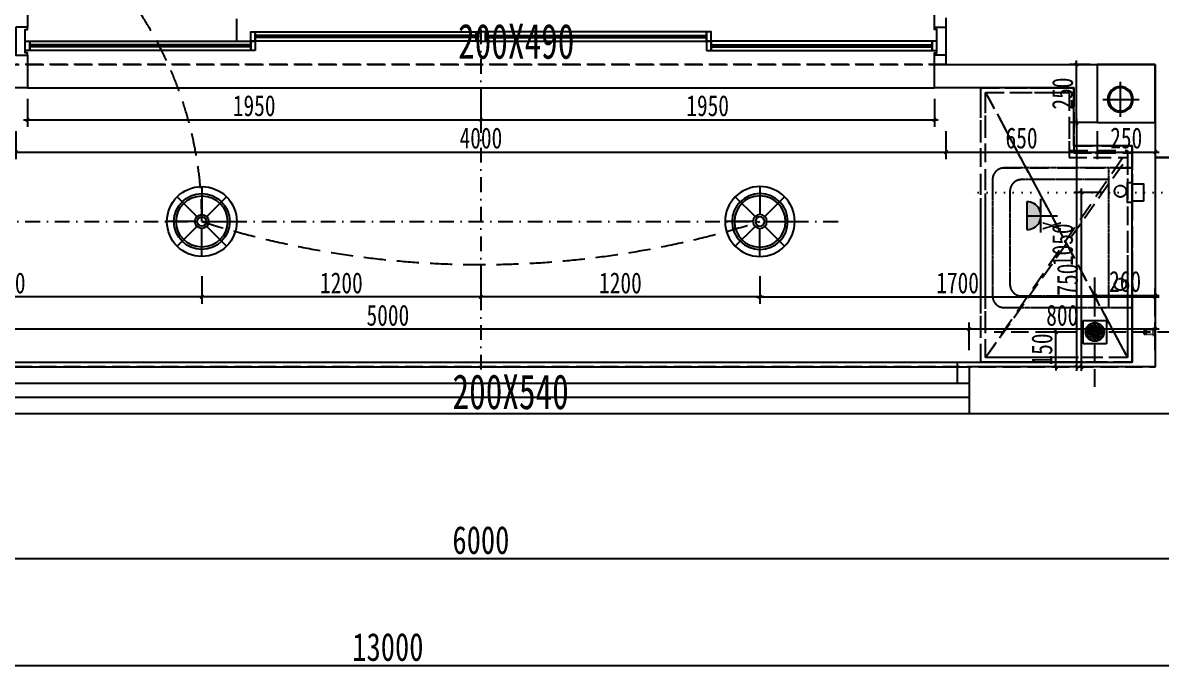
# Model space of a CAD drawing. Header units: millimetres. Extents: x -297 to 39764, y -29258 to 20315.
# Drawn here: x 11792 to 16687, y -29258 to -26463 of the extents above; entities that cross this region are included whole.
import ezdxf

# ---------------------------------------------------------------- set-up
doc = ezdxf.new("R2010")
doc.units = ezdxf.units.MM
for name, pattern in [('_DASH', [0.6, 0.4, -0.2]), ('DASH', [0.35, 0.25, -0.1]), ('DASHDOT2', [12.7, 6.35, -3.175, 0, -3.175]), ('DOT2', [0.125, 0, -0.125]), ('HIDDEN', [9.525, 6.35, -3.175])]:
    doc.linetypes.add(name, pattern=pattern)
doc.layers.get('Defpoints').update_dxf_attribs({"color": 250})
for name, color, linetype in [('.-P建筑梁位', 4, 'Continuous'), ('.J-给排水', 210, 'Continuous'), ('.L-给排水立管', 3, 'Continuous'), ('.P-中心线', 214, 'DASH'), ('.P-墙体尺寸标注', 252, 'Continuous'), ('.P-家具虚线层', 250, 'Continuous'), ('.p-灯具连线', 6, 'Continuous'), ('.P-装饰轮廓', 180, 'Continuous'), ('.P-门', 4, 'Continuous'), ('.P-门套', 141, 'Continuous'), ('.PC-天花灯具', 203, 'Continuous'), ('.PC-天花造型', 163, 'Continuous'), ('.PC-灯具尺寸标注', 252, 'Continuous'), ('.PC-综合天花虚线层', 14, 'DASHDOT2'), ('.PF-上下水尺寸标注', 252, 'Continuous'), ('.PF-地漏', 30, 'Continuous'), ('.PF-墙体及上下水图中虚线层', 14, 'DASH'), ('.PF-活动家具', 141, 'Continuous'), ('.ZD-开关', 43, 'Continuous'), ('.ZD-强电插座', 43, 'Continuous'), ('.ZD-插座虚线层', 214, 'DASH'), ('.ZD-点位引线', 1, 'Continuous'), ('.ZD-点位标注', 252, 'Continuous'), ('A-Wall', 2, 'Continuous'), ('P-轴号.索引', 53, 'Continuous'), ('WINDOW', 4, 'Continuous'), ('Y-移动家具', 141, 'Continuous')]:
    doc.layers.add(name, color=color, linetype=linetype)
doc.styles.add('宋体', font='', dxfattribs={"width": 0.7, "height": 5})
doc.styles.add('文字样式', font='', dxfattribs={"width": 0.75})
doc.styles.get('宋体').set_extended_font_data('SimSun')
doc.styles.get('文字样式').set_extended_font_data('SimSun')
doc.dimstyles.new('沈阳府1-40(轴距)', dxfattribs={"dimscale": 40, "dimtxt": 3, "dimasz": 1, "dimexe": 0.8, "dimexo": 1, "dimgap": 0.5, "dimtad": 1, "dimdec": 0, "dimrnd": 5, "dimtxsty": '文字样式', "dimblk": 'ARCHTICK', "dimcen": 1, "dimdle": 0.55, "dimclrd": 252, "dimclre": 252, "dimclrt": 53, "dimadec": 0, "dimazin": 0, "dimtfac": 1, "dimtdec": 0, "dimtix": 1, "dimtmove": 2, "dimatfit": 3, "dimfxl": 3, "dimfxlon": 1, "dimarcsym": 0})
doc.dimstyles.new('西安1-40（内部尺寸）', dxfattribs={"dimscale": 30, "dimtxt": 3, "dimasz": 0.5, "dimexe": 1, "dimexo": 1, "dimgap": 0.5, "dimtad": 1, "dimdec": 0, "dimrnd": 5, "dimtxsty": '文字样式', "dimblk": 'ARCHTICK', "dimcen": 1, "dimdle": 0.55, "dimclrd": 252, "dimclre": 252, "dimclrt": 30, "dimadec": 0, "dimazin": 0, "dimtfac": 1, "dimtdec": 0, "dimtix": 1, "dimtmove": 2, "dimatfit": 3, "dimfxl": 5, "dimfxlon": 1, "dimarcsym": 0})

# ---------------------------------------------------------------- blocks, each defined once
blk = doc.blocks.new('_ArchTick')
at = {"color": 0, "linetype": 'ByBlock', "const_width": 0.4}
blk.add_lwpolyline([(-0.5, -0.5), (0.5, 0.5)], dxfattribs=at)
blk = doc.blocks.new('*D147')
at = {"layer": 'Defpoints', "color": 0, "transparency": 16777216}
for p in [(10761.9, -27966.8), (16761.9, -27966.8), (10761.9, -28766.8)]:
    blk.add_point(p, dxfattribs=at)
at = {"layer": 'P-轴号.索引', "color": 252, "lineweight": -2}
for p, q in [((10761.9, -28646.8), (10761.9, -28798.8)), ((16761.9, -28646.8), (16761.9, -28798.8)), ((16783.9, -28766.8), (10739.9, -28766.8))]:
    blk.add_line(p, q, dxfattribs=at)
at = {"layer": 'P-轴号.索引', "color": 252, "lineweight": -2, "xscale": 40, "yscale": 40, "zscale": 40, "rotation": 180}
blk.add_blockref('_ArchTick', (10761.9, -28766.8), dxfattribs=at)
at = {"layer": 'P-轴号.索引', "color": 252, "lineweight": -2, "xscale": 40, "yscale": 40, "zscale": 40}
blk.add_blockref('_ArchTick', (16761.9, -28766.8), dxfattribs=at)
at = {"layer": 'P-轴号.索引', "color": 53, "insert": (13761.9, -28686.8), "char_height": 120, "attachment_point": 5, "style": '文字样式'}
blk.add_mtext('6000', dxfattribs=at)
blk = doc.blocks.new('*D150')
at = {"layer": 'Defpoints', "color": 0, "transparency": 16777216}
for p in [(6861.9, -28766.8), (19861.9, -28766.8), (6861.9, -29226.4)]:
    blk.add_point(p, dxfattribs=at)
at = {"layer": 'P-轴号.索引', "color": 252, "lineweight": -2}
for p, q in [((6861.9, -29106.4), (6861.9, -29258.4)), ((19861.9, -29106.4), (19861.9, -29258.4)), ((19883.9, -29226.4), (6839.9, -29226.4))]:
    blk.add_line(p, q, dxfattribs=at)
at = {"layer": 'P-轴号.索引', "color": 252, "lineweight": -2, "xscale": 40, "yscale": 40, "zscale": 40, "rotation": 180}
blk.add_blockref('_ArchTick', (6861.9, -29226.4), dxfattribs=at)
at = {"layer": 'P-轴号.索引', "color": 252, "lineweight": -2, "xscale": 40, "yscale": 40, "zscale": 40}
blk.add_blockref('_ArchTick', (19861.9, -29226.4), dxfattribs=at)
at = {"layer": 'P-轴号.索引', "color": 53, "insert": (13361.9, -29146.4), "char_height": 120, "attachment_point": 5, "style": '文字样式'}
blk.add_mtext('13000', dxfattribs=at)
blk = doc.blocks.new('*U38')
for p, q in [((45886.9, 54355.1), (46836.9, 54355.1)), ((45886.9, 54347.1), (46836.9, 54347.1))]:
    blk.add_line(p, q)
for points in [[(45866.9, 54331.1), (45886.9, 54331.1), (45886.9, 54371.1), (45866.9, 54371.1)], [(46836.9, 54331.1), (46856.9, 54331.1), (46856.9, 54371.1), (46836.9, 54371.1)]]:
    blk.add_lwpolyline(points, close=True)
at = {"color": 250}
blk.add_lwpolyline([(45886.9, 54331.1), (46836.9, 54331.1), (46836.9, 54371.1), (45886.9, 54371.1)], close=True, dxfattribs=at)
blk = doc.blocks.new('*U65')
at = {"layer": 'Y-移动家具', "linetype": 'DASH', "ltscale": 0.5}
for p, q in [((165023.6, 116608.8), (164423.6, 116608.8)), ((164423.6, 116608.8), (164423.6, 116058.8)), ((165023.6, 116058.8), (165023.6, 116608.8)), ((165023.6, 116508.8), (164423.6, 116508.8)), ((164473.6, 116008.8), (164973.6, 116008.8))]:
    blk.add_line(p, q, dxfattribs=at)
at = {"layer": 'Y-移动家具', "color": 250, "linetype": 'DASH', "ltscale": 0.5}
for p, q in [((164473.6, 116508.8), (164473.6, 116133.8)), ((164973.6, 116133.8), (164973.6, 116508.8)), ((164523.6, 116083.8), (164923.6, 116083.8))]:
    blk.add_line(p, q, dxfattribs=at)
for centre in [(164523.6, 116558.8), (164923.6, 116558.8)]:
    blk.add_circle(centre, 25, dxfattribs=at)
for centre, start, end in [((164523.6, 116133.8), 180, 270), ((164923.6, 116133.8), 270, 0)]:
    blk.add_arc(centre, 50, start, end, dxfattribs=at)
at = {"layer": 'Y-移动家具', "linetype": 'DASH', "ltscale": 0.5}
for centre, start, end in [((164473.6, 116058.8), 180, 270), ((164973.6, 116058.8), 270, 0)]:
    blk.add_arc(centre, 50, start, end, dxfattribs=at)
blk = doc.blocks.new('地漏')
at = {"layer": '.PF-地漏'}
for p, q in [((-50, -50), (-50, 50)), ((-50, 50), (50, 50)), ((-50, -50), (-50, 50)), ((-50, 50), (50, 50)), ((50, 50), (50, -50)), ((50, 50), (50, -50)), ((50, -50), (-50, -50)), ((50, -50), (-50, -50))]:
    blk.add_line(p, q, dxfattribs=at)
at = {"layer": '.PF-地漏', "color": 251}
for p, q in [((-11.7, 1.3), (-28.5, 5)), ((-11.7, 1.3), (-28.5, 5)), ((-10.7, 4.7), (-27.2, 9.9)), ((-10.7, 4.7), (-27.2, 9.9)), ((-9.4, 6.9), (-22.2, 18.6)), ((-9.4, 6.9), (-22.2, 18.6)), ((-6.9, 9.4), (-18.6, 22.2)), ((-6.9, 9.4), (-18.6, 22.2)), ((-4.7, 10.7), (-9.9, 27.2)), ((-4.7, 10.7), (-9.9, 27.2)), ((-1.3, 11.7), (-5, 28.5)), ((-1.3, 11.7), (-5, 28.5)), ((1.3, 11.7), (5, 28.5)), ((1.3, 11.7), (5, 28.5)), ((4.7, 10.7), (9.9, 27.2)), ((4.7, 10.7), (9.9, 27.2)), ((6.9, 9.4), (18.6, 22.2)), ((6.9, 9.4), (18.6, 22.2)), ((9.4, 6.9), (22.2, 18.6)), ((9.4, 6.9), (22.2, 18.6)), ((10.7, 4.7), (27.2, 9.9)), ((10.7, 4.7), (27.2, 9.9)), ((11.7, 1.3), (28.5, 5)), ((11.7, 1.3), (28.5, 5)), ((-11.7, -1.3), (-28.5, -5)), ((-11.7, -1.3), (-28.5, -5)), ((-10.7, -4.7), (-27.2, -9.9)), ((-10.7, -4.7), (-27.2, -9.9)), ((-9.4, -6.9), (-22.2, -18.6)), ((-9.4, -6.9), (-22.2, -18.6)), ((-6.9, -9.4), (-18.6, -22.2)), ((-6.9, -9.4), (-18.6, -22.2)), ((-4.7, -10.7), (-9.9, -27.2)), ((-4.7, -10.7), (-9.9, -27.2)), ((-1.3, -11.7), (-5, -28.5)), ((-1.3, -11.7), (-5, -28.5)), ((1.3, -11.7), (5, -28.5)), ((1.3, -11.7), (5, -28.5)), ((4.7, -10.7), (9.9, -27.2)), ((4.7, -10.7), (9.9, -27.2)), ((6.9, -9.4), (18.6, -22.2)), ((6.9, -9.4), (18.6, -22.2)), ((9.4, -6.9), (22.2, -18.6)), ((9.4, -6.9), (22.2, -18.6)), ((10.7, -4.7), (27.2, -9.9)), ((10.7, -4.7), (27.2, -9.9)), ((11.7, -1.3), (28.5, -5)), ((11.7, -1.3), (28.5, -5))]:
    blk.add_line(p, q, dxfattribs=at)
blk.add_circle((0, 0), 40, dxfattribs=at)
blk.add_circle((0, 0), 40, dxfattribs=at)
for centre, radius, start, end in [((-29.8, 0), 5.18, 74.9995, 285), ((-29.8, 0), 5.18, 74.9995, 285), ((-25.8, 14.9), 5.18, 44.9995, 255), ((-25.8, 14.9), 5.18, 44.9995, 255), ((-14.9, 25.8), 5.18, 14.9995, 225), ((-14.9, 25.8), 5.18, 14.9995, 225), ((-12, 0), 1.34, 285, 75.0009), ((-12, 0), 1.34, 285, 75.0009), ((-10.4, 6), 1.34, 255, 45.0009), ((-10.4, 6), 1.34, 255, 45.0009), ((-6, 10.4), 1.34, 225, 15.0009), ((-6, 10.4), 1.34, 225, 15.0009), ((0, 29.8), 5.18, 344.9995, 195), ((0, 29.8), 5.18, 344.9995, 195), ((0, 12), 1.34, 195, 345.0009), ((0, 12), 1.34, 195, 345.0009), ((6, 10.4), 1.34, 165, 315.0009), ((6, 10.4), 1.34, 165, 315.0009), ((10.4, 6), 1.34, 135, 285.0009), ((10.4, 6), 1.34, 135, 285.0009), ((14.9, 25.8), 5.18, 314.9995, 165), ((14.9, 25.8), 5.18, 314.9995, 165), ((12, 0), 1.34, 105, 255.0009), ((12, 0), 1.34, 105, 255.0009), ((25.8, 14.9), 5.18, 284.9995, 135), ((25.8, 14.9), 5.18, 284.9995, 135), ((29.8, 0), 5.18, 254.9995, 105), ((29.8, 0), 5.18, 254.9995, 105), ((-25.8, -14.9), 5.18, 104.9995, 315), ((-25.8, -14.9), 5.18, 104.9995, 315), ((-14.9, -25.8), 5.18, 134.9995, 345), ((-14.9, -25.8), 5.18, 134.9995, 345), ((-10.4, -6), 1.34, 315, 105.0009), ((-10.4, -6), 1.34, 315, 105.0009), ((-6, -10.4), 1.34, 345, 135.0009), ((-6, -10.4), 1.34, 345, 135.0009), ((0, -29.8), 5.18, 164.9995, 15), ((0, -29.8), 5.18, 164.9995, 15), ((0, -12), 1.34, 15, 165.0009), ((0, -12), 1.34, 15, 165.0009), ((6, -10.4), 1.34, 45, 195.0009), ((6, -10.4), 1.34, 45, 195.0009), ((10.4, -6), 1.34, 75, 225.0009), ((10.4, -6), 1.34, 75, 225.0009), ((14.9, -25.8), 5.18, 194.9995, 45), ((14.9, -25.8), 5.18, 194.9995, 45), ((25.8, -14.9), 5.18, 224.9995, 75), ((25.8, -14.9), 5.18, 224.9995, 75)]:
    blk.add_arc(centre, radius, start, end, dxfattribs=at)
blk = doc.blocks.new('ttrutuuyyy')
at = {"layer": '.P-家具虚线层', "color": 250, "linetype": '_DASH', "ltscale": 200}
for p, q in [((35931.9, -26762.1), (36541.9, -27902.1)), ((35931.9, -27902.1), (36541.9, -27012.1)), ((36561.9, -27087.1), (36011.9, -27087.1)), ((36461.9, -27687.1), (36461.9, -27087.1)), ((36561.9, -27687.1), (36561.9, -27087.1)), ((35961.9, -27137.1), (35961.9, -27637.1)), ((36461.9, -27137.1), (36086.9, -27137.1)), ((36036.9, -27187.1), (36036.9, -27587.1)), ((36086.9, -27637.1), (36461.9, -27637.1)), ((36011.9, -27687.1), (36561.9, -27687.1))]:
    blk.add_line(p, q, dxfattribs=at)
blk.add_lwpolyline([(35911.9, -26742.1), (36311.9, -26742.1), (36311.9, -26992.1), (36561.9, -26992.1), (36561.9, -27922.1), (35911.9, -27922.1), (35911.9, -26742.1)], dxfattribs=at)
blk.add_lwpolyline([(36541.9, -27012.1), (36541.9, -27902.1), (35931.9, -27902.1), (35931.9, -26762.1), (36291.9, -26762.1), (36291.9, -27012.1)], close=True, dxfattribs=at)
for centre in [(36511.9, -27187.1), (36511.9, -27587.1)]:
    blk.add_circle(centre, 25, dxfattribs=at)
for centre, start, end in [((36011.9, -27137.1), 90, 180), ((36086.9, -27187.1), 90, 180), ((36086.9, -27587.1), 180, 270), ((36011.9, -27637.1), 180, 270)]:
    blk.add_arc(centre, 50, start, end, dxfattribs=at)
blk = doc.blocks.new('A$Cd2e37dc6')
at = {"layer": '.-P建筑梁位', "color": 4, "linetype": 'DASH', "ltscale": 300}
for p, q in [((8800, 2878.4), (4800, 2878.4)), ((9700, 2878.4), (9700, 1578.4)), ((3900, 1578.4), (9700, 1578.4))]:
    blk.add_line(p, q, dxfattribs=at)
blk.add_lwpolyline([(3900, 2878.4), (9700, 2878.4), (9700, 1578.4), (3900, 1578.4)], close=True, dxfattribs=at)
at = {"layer": '.-P建筑梁位', "color": 250, "linetype": 'DASH', "ltscale": 300, "style": '宋体', "width": 0.7}
for s, p in [('200X490', (6701.9, 2903.1)), ('200X540', (6677.9, 1397))]:
    blk.add_text(s, height=150, dxfattribs=at).set_placement(p)
blk = doc.blocks.new('小吊灯')
at = {"layer": '.PC-天花灯具', "color": 250, "ltscale": 100}
for p, q in [((0, 200), (0, 40)), ((-141.4, 141.4), (-28.3, 28.3)), ((141.4, 141.4), (28.3, 28.3)), ((-40, 0), (-200, 0)), ((40, 0), (200, 0)), ((-141.4, -141.4), (-28.3, -28.3)), ((0, -200), (0, -40)), ((141.4, -141.4), (28.3, -28.3))]:
    blk.add_line(p, q, dxfattribs=at)
at = {"layer": '.PC-天花灯具', "ltscale": 100}
for radius in [200, 146.7]:
    blk.add_circle((0, 0), radius, dxfattribs=at)
at = {"layer": '.PC-天花灯具', "color": 250, "ltscale": 100}
for radius in [160, 40]:
    blk.add_circle((0, 0), radius, dxfattribs=at)
at = {"layer": '.PC-天花灯具'}
blk.add_circle((0, 0), 26.7, dxfattribs=at)
blk = doc.blocks.new('*D718')
at = {"layer": '.P-墙体尺寸标注', "color": 252, "linetype": 'ByBlock', "lineweight": -2, "transparency": 16777216}
for p, q in [((11761.9, -26928.7), (11761.9, -27048.7)), ((15761.9, -26928.7), (15761.9, -27048.7)), ((11745.4, -27018.7), (15778.4, -27018.7))]:
    blk.add_line(p, q, dxfattribs=at)
at = {"layer": 'Defpoints', "color": 0, "linetype": 'ByBlock', "transparency": 16777216}
for p in [(11761.9, -26816.5), (15761.9, -26816.5), (15761.9, -27018.7)]:
    blk.add_point(p, dxfattribs=at)
at = {"layer": '.P-墙体尺寸标注', "color": 252, "linetype": 'ByBlock', "lineweight": -2, "transparency": 16777216, "xscale": 15, "yscale": 15, "zscale": 15, "rotation": 180}
blk.add_blockref('_ArchTick', (11761.9, -27018.7), dxfattribs=at)
at = {"layer": '.P-墙体尺寸标注', "color": 252, "linetype": 'ByBlock', "lineweight": -2, "transparency": 16777216, "xscale": 15, "yscale": 15, "zscale": 15}
blk.add_blockref('_ArchTick', (15761.9, -27018.7), dxfattribs=at)
at = {"layer": '.P-墙体尺寸标注', "color": 30, "linetype": 'ByBlock', "transparency": 16777216, "insert": (13761.9, -26958.7), "char_height": 90, "attachment_point": 5, "style": '文字样式'}
blk.add_mtext('4000', dxfattribs=at)
blk = doc.blocks.new('*D719')
at = {"layer": '.P-墙体尺寸标注', "color": 252, "linetype": 'ByBlock', "lineweight": -2, "transparency": 16777216}
for p, q in [((15761.9, -26928.7), (15761.9, -27048.7)), ((16411.9, -26928.7), (16411.9, -27048.7)), ((15745.4, -27018.7), (16428.4, -27018.7))]:
    blk.add_line(p, q, dxfattribs=at)
at = {"layer": 'Defpoints', "color": 0, "linetype": 'ByBlock', "transparency": 16777216}
for p in [(15761.9, -26816.5), (16411.9, -26816.5, 0), (16411.9, -27018.7)]:
    blk.add_point(p, dxfattribs=at)
at = {"layer": '.P-墙体尺寸标注', "color": 252, "linetype": 'ByBlock', "lineweight": -2, "transparency": 16777216, "xscale": 15, "yscale": 15, "zscale": 15, "rotation": 180}
blk.add_blockref('_ArchTick', (15761.9, -27018.7), dxfattribs=at)
at = {"layer": '.P-墙体尺寸标注', "color": 252, "linetype": 'ByBlock', "lineweight": -2, "transparency": 16777216, "xscale": 15, "yscale": 15, "zscale": 15}
blk.add_blockref('_ArchTick', (16411.9, -27018.7), dxfattribs=at)
at = {"layer": '.P-墙体尺寸标注', "color": 30, "linetype": 'ByBlock', "transparency": 16777216, "insert": (16086.9, -26958.7), "char_height": 90, "attachment_point": 5, "style": '文字样式'}
blk.add_mtext('650', dxfattribs=at)
blk = doc.blocks.new('*D720')
at = {"layer": '.P-墙体尺寸标注', "color": 252, "linetype": 'ByBlock', "lineweight": -2, "transparency": 16777216}
for p, q in [((16323.4, -26875.6), (16323.4, -27958.6)), ((16413.4, -26892.1), (16293.4, -26892.1)), ((16413.4, -27942.1), (16293.4, -27942.1))]:
    blk.add_line(p, q, dxfattribs=at)
at = {"layer": 'Defpoints', "color": 0, "linetype": 'ByBlock', "transparency": 16777216}
for p in [(16469.1, -26892.1, 0), (16323.4, -27942.1), (16469.1, -27942.1)]:
    blk.add_point(p, dxfattribs=at)
at = {"layer": '.P-墙体尺寸标注', "color": 252, "linetype": 'ByBlock', "lineweight": -2, "transparency": 16777216, "xscale": 15, "yscale": 15, "zscale": 15}
for p, rotation in [((16323.4, -26892.1), 90), ((16323.4, -27942.1), 270)]:
    blk.add_blockref('_ArchTick', p, dxfattribs=dict(at, rotation=rotation))
at = {"layer": '.P-墙体尺寸标注', "color": 30, "linetype": 'ByBlock', "transparency": 16777216, "insert": (16263.4, -27417.1), "char_height": 90, "attachment_point": 5, "rotation": 90, "style": '文字样式'}
blk.add_mtext('1050', dxfattribs=at)
blk = doc.blocks.new('*D721')
at = {"layer": '.P-墙体尺寸标注', "color": 252, "linetype": 'ByBlock', "lineweight": -2, "transparency": 16777216}
for p, q in [((15861.9, -27870.4), (15861.9, -27750.4)), ((16661.9, -27870.4), (16661.9, -27750.4)), ((16678.4, -27780.4), (15845.4, -27780.4))]:
    blk.add_line(p, q, dxfattribs=at)
at = {"layer": 'Defpoints', "color": 0, "linetype": 'ByBlock', "transparency": 16777216}
for p in [(15861.9, -27780.4), (15861.9, -27942.1), (16661.9, -27942.1)]:
    blk.add_point(p, dxfattribs=at)
at = {"layer": '.P-墙体尺寸标注', "color": 252, "linetype": 'ByBlock', "lineweight": -2, "transparency": 16777216, "xscale": 15, "yscale": 15, "zscale": 15, "rotation": 180}
blk.add_blockref('_ArchTick', (15861.9, -27780.4), dxfattribs=at)
at = {"layer": '.P-墙体尺寸标注', "color": 252, "linetype": 'ByBlock', "lineweight": -2, "transparency": 16777216, "xscale": 15, "yscale": 15, "zscale": 15}
blk.add_blockref('_ArchTick', (16661.9, -27780.4), dxfattribs=at)
at = {"layer": '.P-墙体尺寸标注', "color": 30, "linetype": 'ByBlock', "transparency": 16777216, "insert": (16261.9, -27720.4), "char_height": 90, "attachment_point": 5, "style": '文字样式'}
blk.add_mtext('800', dxfattribs=at)
blk = doc.blocks.new('*D722')
at = {"layer": '.P-墙体尺寸标注', "color": 252, "linetype": 'ByBlock', "lineweight": -2, "transparency": 16777216}
for p, q in [((10861.9, -27870.4), (10861.9, -27750.4)), ((15861.9, -27870.4), (15861.9, -27750.4)), ((15878.4, -27780.4), (10845.4, -27780.4))]:
    blk.add_line(p, q, dxfattribs=at)
at = {"layer": 'Defpoints', "color": 0, "linetype": 'ByBlock', "transparency": 16777216}
for p in [(10861.9, -27780.4), (10861.9, -27942.1), (15861.9, -27942.1)]:
    blk.add_point(p, dxfattribs=at)
at = {"layer": '.P-墙体尺寸标注', "color": 252, "linetype": 'ByBlock', "lineweight": -2, "transparency": 16777216, "xscale": 15, "yscale": 15, "zscale": 15, "rotation": 180}
blk.add_blockref('_ArchTick', (10861.9, -27780.4), dxfattribs=at)
at = {"layer": '.P-墙体尺寸标注', "color": 252, "linetype": 'ByBlock', "lineweight": -2, "transparency": 16777216, "xscale": 15, "yscale": 15, "zscale": 15}
blk.add_blockref('_ArchTick', (15861.9, -27780.4), dxfattribs=at)
at = {"layer": '.P-墙体尺寸标注', "color": 30, "linetype": 'ByBlock', "transparency": 16777216, "insert": (13361.9, -27720.4), "char_height": 90, "attachment_point": 5, "style": '文字样式'}
blk.add_mtext('5000', dxfattribs=at)
blk = doc.blocks.new('*D862')
at = {"layer": '.PC-灯具尺寸标注', "color": 252, "linetype": 'ByBlock', "lineweight": -2, "transparency": 16777216}
for p, q in [((11811.9, -26789.7), (11811.9, -26909.7)), ((13761.9, -26789.7), (13761.9, -26909.7)), ((11795.4, -26879.7), (13778.4, -26879.7))]:
    blk.add_line(p, q, dxfattribs=at)
at = {"layer": 'Defpoints', "color": 0, "linetype": 'ByBlock', "transparency": 16777216}
for p in [(11811.9, -26742.1), (13761.9, -26742.1), (13761.9, -26879.7)]:
    blk.add_point(p, dxfattribs=at)
at = {"layer": '.PC-灯具尺寸标注', "color": 252, "linetype": 'ByBlock', "lineweight": -2, "transparency": 16777216, "xscale": 15, "yscale": 15, "zscale": 15, "rotation": 180}
blk.add_blockref('_ArchTick', (11811.9, -26879.7), dxfattribs=at)
at = {"layer": '.PC-灯具尺寸标注', "color": 252, "linetype": 'ByBlock', "lineweight": -2, "transparency": 16777216, "xscale": 15, "yscale": 15, "zscale": 15}
blk.add_blockref('_ArchTick', (13761.9, -26879.7), dxfattribs=at)
at = {"layer": '.PC-灯具尺寸标注', "color": 30, "linetype": 'ByBlock', "transparency": 16777216, "insert": (12786.9, -26819.7), "char_height": 90, "attachment_point": 5, "style": '文字样式'}
blk.add_mtext('1950', dxfattribs=at)
blk = doc.blocks.new('*D863')
at = {"layer": '.PC-灯具尺寸标注', "color": 252, "linetype": 'ByBlock', "lineweight": -2, "transparency": 16777216}
for p, q in [((13761.9, -26789.7), (13761.9, -26909.7)), ((15711.9, -26789.7), (15711.9, -26909.7)), ((13745.4, -26879.7), (15728.4, -26879.7))]:
    blk.add_line(p, q, dxfattribs=at)
at = {"layer": 'Defpoints', "color": 0, "linetype": 'ByBlock', "transparency": 16777216}
for p in [(13761.9, -26742.1), (15711.9, -26742.1), (15711.9, -26879.7)]:
    blk.add_point(p, dxfattribs=at)
at = {"layer": '.PC-灯具尺寸标注', "color": 252, "linetype": 'ByBlock', "lineweight": -2, "transparency": 16777216, "xscale": 15, "yscale": 15, "zscale": 15, "rotation": 180}
blk.add_blockref('_ArchTick', (13761.9, -26879.7), dxfattribs=at)
at = {"layer": '.PC-灯具尺寸标注', "color": 252, "linetype": 'ByBlock', "lineweight": -2, "transparency": 16777216, "xscale": 15, "yscale": 15, "zscale": 15}
blk.add_blockref('_ArchTick', (15711.9, -26879.7), dxfattribs=at)
at = {"layer": '.PC-灯具尺寸标注', "color": 30, "linetype": 'ByBlock', "transparency": 16777216, "insert": (14736.9, -26819.7), "char_height": 90, "attachment_point": 5, "style": '文字样式'}
blk.add_mtext('1950', dxfattribs=at)
blk = doc.blocks.new('*D864')
at = {"layer": '.PC-灯具尺寸标注', "color": 252, "linetype": 'ByBlock', "lineweight": -2, "transparency": 16777216}
for p, q in [((13761.9, -27551.4), (13761.9, -27671.4)), ((14961.9, -27551.4), (14961.9, -27671.4)), ((14978.4, -27641.4), (13745.4, -27641.4))]:
    blk.add_line(p, q, dxfattribs=at)
at = {"layer": 'Defpoints', "color": 0, "linetype": 'ByBlock', "transparency": 16777216}
for p in [(13761.9, -27317.1), (14961.9, -27317.1), (13761.9, -27641.4)]:
    blk.add_point(p, dxfattribs=at)
at = {"layer": '.PC-灯具尺寸标注', "color": 252, "linetype": 'ByBlock', "lineweight": -2, "transparency": 16777216, "xscale": 15, "yscale": 15, "zscale": 15, "rotation": 180}
blk.add_blockref('_ArchTick', (13761.9, -27641.4), dxfattribs=at)
at = {"layer": '.PC-灯具尺寸标注', "color": 252, "linetype": 'ByBlock', "lineweight": -2, "transparency": 16777216, "xscale": 15, "yscale": 15, "zscale": 15}
blk.add_blockref('_ArchTick', (14961.9, -27641.4), dxfattribs=at)
at = {"layer": '.PC-灯具尺寸标注', "color": 30, "linetype": 'ByBlock', "transparency": 16777216, "insert": (14361.9, -27581.4), "char_height": 90, "attachment_point": 5, "style": '文字样式'}
blk.add_mtext('1200', dxfattribs=at)
blk = doc.blocks.new('*D865')
at = {"layer": '.PC-灯具尺寸标注', "color": 252, "linetype": 'ByBlock', "lineweight": -2, "transparency": 16777216}
for p, q in [((12561.9, -27551.4), (12561.9, -27671.4)), ((13761.9, -27551.4), (13761.9, -27671.4)), ((13778.4, -27641.4), (12545.4, -27641.4))]:
    blk.add_line(p, q, dxfattribs=at)
at = {"layer": 'Defpoints', "color": 0, "linetype": 'ByBlock', "transparency": 16777216}
for p in [(12561.9, -27317.1), (13761.9, -27317.1), (12561.9, -27641.4)]:
    blk.add_point(p, dxfattribs=at)
at = {"layer": '.PC-灯具尺寸标注', "color": 252, "linetype": 'ByBlock', "lineweight": -2, "transparency": 16777216, "xscale": 15, "yscale": 15, "zscale": 15, "rotation": 180}
blk.add_blockref('_ArchTick', (12561.9, -27641.4), dxfattribs=at)
at = {"layer": '.PC-灯具尺寸标注', "color": 252, "linetype": 'ByBlock', "lineweight": -2, "transparency": 16777216, "xscale": 15, "yscale": 15, "zscale": 15}
blk.add_blockref('_ArchTick', (13761.9, -27641.4), dxfattribs=at)
at = {"layer": '.PC-灯具尺寸标注', "color": 30, "linetype": 'ByBlock', "transparency": 16777216, "insert": (13161.9, -27581.4), "char_height": 90, "attachment_point": 5, "style": '文字样式'}
blk.add_mtext('1200', dxfattribs=at)
blk = doc.blocks.new('*D866')
at = {"layer": '.PC-灯具尺寸标注', "color": 252, "linetype": 'ByBlock', "lineweight": -2, "transparency": 16777216}
for p, q in [((10861.9, -27551.4), (10861.9, -27671.4)), ((12561.9, -27551.4), (12561.9, -27671.4)), ((12578.4, -27641.4), (10845.4, -27641.4))]:
    blk.add_line(p, q, dxfattribs=at)
at = {"layer": 'Defpoints', "color": 0, "linetype": 'ByBlock', "transparency": 16777216}
for p in [(10861.9, -27042.1), (12561.9, -27317.1), (10861.9, -27641.4)]:
    blk.add_point(p, dxfattribs=at)
at = {"layer": '.PC-灯具尺寸标注', "color": 252, "linetype": 'ByBlock', "lineweight": -2, "transparency": 16777216, "xscale": 15, "yscale": 15, "zscale": 15, "rotation": 180}
blk.add_blockref('_ArchTick', (10861.9, -27641.4), dxfattribs=at)
at = {"layer": '.PC-灯具尺寸标注', "color": 252, "linetype": 'ByBlock', "lineweight": -2, "transparency": 16777216, "xscale": 15, "yscale": 15, "zscale": 15}
blk.add_blockref('_ArchTick', (12561.9, -27641.4), dxfattribs=at)
at = {"layer": '.PC-灯具尺寸标注', "color": 30, "linetype": 'ByBlock', "transparency": 16777216, "insert": (11711.9, -27581.4), "char_height": 90, "attachment_point": 5, "style": '文字样式'}
blk.add_mtext('1700', dxfattribs=at)
blk = doc.blocks.new('*D867')
at = {"layer": '.PC-灯具尺寸标注', "color": 252, "linetype": 'ByBlock', "lineweight": -2, "transparency": 16777216}
for p, q in [((14961.9, -27551.4), (14961.9, -27671.4)), ((16661.9, -27551.4), (16661.9, -27671.4)), ((14945.4, -27641.4), (16678.4, -27641.4))]:
    blk.add_line(p, q, dxfattribs=at)
at = {"layer": 'Defpoints', "color": 0, "linetype": 'ByBlock', "transparency": 16777216}
for p in [(14961.9, -27317.1), (16661.9, -27317.1), (16661.9, -27641.4)]:
    blk.add_point(p, dxfattribs=at)
at = {"layer": '.PC-灯具尺寸标注', "color": 252, "linetype": 'ByBlock', "lineweight": -2, "transparency": 16777216, "xscale": 15, "yscale": 15, "zscale": 15, "rotation": 180}
blk.add_blockref('_ArchTick', (14961.9, -27641.4), dxfattribs=at)
at = {"layer": '.PC-灯具尺寸标注', "color": 252, "linetype": 'ByBlock', "lineweight": -2, "transparency": 16777216, "xscale": 15, "yscale": 15, "zscale": 15}
blk.add_blockref('_ArchTick', (16661.9, -27641.4), dxfattribs=at)
at = {"layer": '.PC-灯具尺寸标注', "color": 30, "linetype": 'ByBlock', "transparency": 16777216, "insert": (15811.9, -27581.4), "char_height": 90, "attachment_point": 5, "style": '文字样式'}
blk.add_mtext('1700', dxfattribs=at)
blk = doc.blocks.new('接线盒01')
at = {"layer": '.ZD-开关', "color": 6, "linetype": 'ByBlock', "ltscale": 0.1}
for points in [[(0, -37.5), (50, -37.5), (50, 37.5), (0, 37.5)], [(50, 43), (50, -43), (70, -43), (70, 43)]]:
    blk.add_lwpolyline(points, close=True, dxfattribs=at)
blk = doc.blocks.new('墙面强电插座')
at = {"linetype": 'ByBlock'}
h = blk.add_hatch(color=256, dxfattribs=at)
h.dxf.hatch_style = 1
h.paths.add_polyline_path([(0, 120, 0.414214), (100, 220), (0, 220)])
h.paths.add_polyline_path([(0, 220), (-100, 220, 0.414214), (0, 120)])
blk.add_line((100, 220), (-100, 220), dxfattribs=at)
for p, q in [((0, 220), (0, 0)), ((-120, 120), (120, 120))]:
    blk.add_line(p, q)
at = {"const_width": 2}
for points in [[(0, 0), (0, 220)], [(-120, 120), (120, 120)]]:
    blk.add_lwpolyline(points, dxfattribs=at)
at = {"linetype": 'ByBlock'}
blk.add_arc((0, 220), 100, 180, 0, dxfattribs=at)
blk = doc.blocks.new('剃须插座')
at = {"linetype": 'ByBlock', "xscale": -0.015, "yscale": 0.015, "zscale": 0.015}
blk.add_blockref('墙面强电插座', (245180.43, 64464.89), dxfattribs=at)
at = {"linetype": 'ByBlock', "style": '文字样式', "width": 0.75}
blk.add_attdef('T', (245180.93, 64464.71), '', height=2, dxfattribs=at)
blk = doc.blocks.new('*D976')
at = {"layer": '.PF-上下水尺寸标注', "color": 252, "linetype": 'ByBlock', "lineweight": -2, "transparency": 16777216}
for p, q in [((16324.7, -27792.1), (16204.7, -27792.1)), ((16234.7, -27792.1), (16234.7, -27777.1)), ((16234.7, -27942.1), (16234.7, -27792.1)), ((16324.7, -27942.1), (16204.7, -27942.1)), ((16234.7, -27942.1), (16234.7, -27957.1))]:
    blk.add_line(p, q, dxfattribs=at)
at = {"layer": 'Defpoints', "color": 0, "linetype": 'ByBlock', "transparency": 16777216}
for p in [(16234.7, -27792.1), (16401.9, -27792.1), (16401.9, -27942.1)]:
    blk.add_point(p, dxfattribs=at)
at = {"layer": '.PF-上下水尺寸标注', "color": 252, "linetype": 'ByBlock', "lineweight": -2, "transparency": 16777216, "xscale": 15, "yscale": 15, "zscale": 15}
for p, rotation in [((16234.7, -27792.1), 270), ((16234.7, -27942.1), 90)]:
    blk.add_blockref('_ArchTick', p, dxfattribs=dict(at, rotation=rotation))
at = {"layer": '.PF-上下水尺寸标注', "color": 30, "linetype": 'ByBlock', "transparency": 16777216, "insert": (16174.7, -27867.1), "char_height": 90, "attachment_point": 5, "rotation": 90, "style": '文字样式'}
blk.add_mtext('150', dxfattribs=at)
blk = doc.blocks.new('*D977')
at = {"layer": '.PF-上下水尺寸标注', "color": 252, "linetype": 'ByBlock', "lineweight": -2, "transparency": 16777216}
for p, q in [((16401.9, -27725.2), (16401.9, -27605.2)), ((16661.9, -27725.2), (16661.9, -27605.2)), ((16385.4, -27635.2), (16678.4, -27635.2))]:
    blk.add_line(p, q, dxfattribs=at)
at = {"layer": 'Defpoints', "color": 0, "linetype": 'ByBlock', "transparency": 16777216}
for p in [(16661.9, -27635.2), (16401.9, -27792.1), (16661.9, -27792.1)]:
    blk.add_point(p, dxfattribs=at)
at = {"layer": '.PF-上下水尺寸标注', "color": 252, "linetype": 'ByBlock', "lineweight": -2, "transparency": 16777216, "xscale": 15, "yscale": 15, "zscale": 15, "rotation": 180}
blk.add_blockref('_ArchTick', (16401.9, -27635.2), dxfattribs=at)
at = {"layer": '.PF-上下水尺寸标注', "color": 252, "linetype": 'ByBlock', "lineweight": -2, "transparency": 16777216, "xscale": 15, "yscale": 15, "zscale": 15}
blk.add_blockref('_ArchTick', (16661.9, -27635.2), dxfattribs=at)
at = {"layer": '.PF-上下水尺寸标注', "color": 30, "linetype": 'ByBlock', "transparency": 16777216, "insert": (16531.9, -27575.2), "char_height": 90, "attachment_point": 5, "style": '文字样式'}
blk.add_mtext('260', dxfattribs=at)
blk = doc.blocks.new('给水')
at = {"layer": '.J-给排水', "linetype": 'DASH', "ltscale": 0.2}
for p, q in [((355305.7, 133885.6), (355315.7, 133885.6)), ((355305.7, 133885.6), (355305.7, 133855.6)), ((355305.7, 133855.6), (355315.7, 133855.6)), ((355315.7, 133885.6), (355315.7, 133855.6)), ((355315.7, 133880.6), (355352.7, 133880.6)), ((355315.7, 133860.6), (355352.7, 133860.6))]:
    blk.add_line(p, q, dxfattribs=at)
at = {"layer": '.J-给排水', "color": 251, "linetype": 'DASH', "ltscale": 0.2, "extrusion": (0, 0, -1)}
blk.add_ellipse((355340.2, 133870.6), major_axis=(0, 11.7), ratio=0.544014, start_param=0.54648, end_param=2.595113, dxfattribs=at)
at = {"layer": '.J-给排水', "linetype": 'DASH', "ltscale": 0.2, "extrusion": (0, 0, -1)}
blk.add_ellipse((355349.3, 133870.6), major_axis=(0, 11.7), ratio=0.544014, start_param=0.54648, end_param=2.595113, dxfattribs=at)
blk = doc.blocks.new('*D989')
at = {"layer": '.ZD-点位标注', "color": 252, "linetype": 'ByBlock', "lineweight": -2, "transparency": 16777216}
for p, q in [((16434.3, -27192), (16314.3, -27192)), ((16344.3, -27958.6), (16344.3, -27175.5)), ((16434.3, -27942.1), (16314.3, -27942.1))]:
    blk.add_line(p, q, dxfattribs=at)
at = {"layer": 'Defpoints', "color": 0, "linetype": 'ByBlock', "transparency": 16777216}
for p in [(16344.3, -27192), (16661.9, -27192), (16661.9, -27942.1)]:
    blk.add_point(p, dxfattribs=at)
at = {"layer": '.ZD-点位标注', "color": 252, "linetype": 'ByBlock', "lineweight": -2, "transparency": 16777216, "xscale": 15, "yscale": 15, "zscale": 15}
for p, rotation in [((16344.3, -27192), 90), ((16344.3, -27942.1), 270)]:
    blk.add_blockref('_ArchTick', p, dxfattribs=dict(at, rotation=rotation))
at = {"layer": '.ZD-点位标注', "color": 30, "linetype": 'ByBlock', "transparency": 16777216, "insert": (16284.3, -27567), "char_height": 90, "attachment_point": 5, "rotation": 90, "style": '文字样式'}
blk.add_mtext('750', dxfattribs=at)
blk = doc.blocks.new('给排水立管')
for p, q in [((0, 75), (0, -80.3)), ((75, 0), (-75, 0))]:
    blk.add_line(p, q)
blk.add_circle((0, 0), 55)
at = {"color": 8}
blk.add_circle((-0.1, 0), 50, dxfattribs=at)
blk = doc.blocks.new('*D1062')
at = {"layer": '.P-墙体尺寸标注', "color": 252, "linetype": 'ByBlock', "lineweight": -2, "transparency": 16777216}
for p, q in [((16411.9, -26928.7), (16411.9, -27048.7)), ((16661.9, -26928.7), (16661.9, -27048.7)), ((16395.4, -27018.7), (16678.4, -27018.7))]:
    blk.add_line(p, q, dxfattribs=at)
at = {"layer": 'Defpoints', "color": 0, "linetype": 'ByBlock', "transparency": 16777216}
for p in [(16411.9, -26892.1, 0), (16661.9, -26892.1, 0), (16661.9, -27018.7)]:
    blk.add_point(p, dxfattribs=at)
at = {"layer": '.P-墙体尺寸标注', "color": 252, "linetype": 'ByBlock', "lineweight": -2, "transparency": 16777216, "xscale": 15, "yscale": 15, "zscale": 15, "rotation": 180}
blk.add_blockref('_ArchTick', (16411.9, -27018.7), dxfattribs=at)
at = {"layer": '.P-墙体尺寸标注', "color": 252, "linetype": 'ByBlock', "lineweight": -2, "transparency": 16777216, "xscale": 15, "yscale": 15, "zscale": 15}
blk.add_blockref('_ArchTick', (16661.9, -27018.7), dxfattribs=at)
at = {"layer": '.P-墙体尺寸标注', "color": 30, "linetype": 'ByBlock', "transparency": 16777216, "insert": (16536.9, -26958.7), "char_height": 90, "attachment_point": 5, "style": '文字样式'}
blk.add_mtext('250', dxfattribs=at)
blk = doc.blocks.new('*D1063')
at = {"layer": '.P-墙体尺寸标注', "color": 252, "linetype": 'ByBlock', "lineweight": -2, "transparency": 16777216}
for p, q in [((16323.4, -26908.6), (16323.4, -26625.6)), ((16381.9, -26642.1), (16293.4, -26642.1)), ((16381.9, -26892.1), (16293.4, -26892.1))]:
    blk.add_line(p, q, dxfattribs=at)
at = {"layer": 'Defpoints', "color": 0, "linetype": 'ByBlock', "transparency": 16777216}
for p in [(16323.4, -26642.1), (16411.9, -26642.1), (16411.9, -26892.1, 0)]:
    blk.add_point(p, dxfattribs=at)
at = {"layer": '.P-墙体尺寸标注', "color": 252, "linetype": 'ByBlock', "lineweight": -2, "transparency": 16777216, "xscale": 15, "yscale": 15, "zscale": 15}
for p, rotation in [((16323.4, -26642.1), 90), ((16323.4, -26892.1), 270)]:
    blk.add_blockref('_ArchTick', p, dxfattribs=dict(at, rotation=rotation))
at = {"layer": '.P-墙体尺寸标注', "color": 30, "linetype": 'ByBlock', "transparency": 16777216, "insert": (16263.4, -26767.1), "char_height": 90, "attachment_point": 5, "rotation": 90, "style": '文字样式'}
blk.add_mtext('250', dxfattribs=at)

msp = doc.modelspace()

# ---------------------------------------------------------------- linework, layer by layer
at = {"layer": '.P-中心线', "linetype": 'DASH', "ltscale": 400}
msp.add_lwpolyline([(12711.9, -26546.2), (12711.9, -22468.2)], dxfattribs=at)
at = {"layer": '.p-灯具连线', "color": 6, "linetype": 'HIDDEN', "ltscale": 15}
msp.add_lwpolyline([(14961.9, -27317.1, -0.154273), (12561.9, -27317.1, 0.244269), (11872.8, -25981.5, -0.97843)], format="xyb", dxfattribs=at)
at = {"layer": '.P-装饰轮廓'}
msp.add_line((15811.9, -28012.1), (15811.9, -27922.1), dxfattribs=at)
for points in [[(10881.9, -22342.1), (10881.9, -26422.1), (11811.9, -26422.1), (11811.9, -26482.1)], [(15711.9, -26482.1), (15711.9, -26422.1), (16641.9, -26422.1), (16641.9, -22622.1), (16781.9, -22622.1), (16781.9, -22972.1), (18541.9, -22972.1), (18541.9, -22622.1), (18761.9, -22622.1)], [(11811.9, -26602.1), (11811.9, -26742.1), (10881.9, -26742.1), (10881.9, -27092.1)], [(15811.9, -27922.1), (16561.9, -27922.1), (16561.9, -26992.1), (16311.9, -26992.1), (16311.9, -26742.1), (15711.9, -26742.1), (15711.9, -26602.1)]]:
    msp.add_lwpolyline(points, dxfattribs=at)
at = {"layer": '.P-门套'}
for points in [[(11761.9, -26482.1), (11761.9, -26602.1), (11811.9, -26602.1), (11811.9, -26592.1), (11801.9, -26592.1), (11801.9, -26492.1), (11811.9, -26492.1), (11811.9, -26482.1)], [(15761.9, -26482.1), (15761.9, -26602.1), (15711.9, -26602.1), (15711.9, -26592.1), (15721.9, -26592.1), (15721.9, -26492.1), (15711.9, -26492.1), (15711.9, -26482.1)]]:
    msp.add_lwpolyline(points, close=True, dxfattribs=at)
at = {"layer": '.PC-天花造型', "color": 8}
msp.add_line((11811.9, -26742.1), (15711.9, -26742.1), dxfattribs=at)
msp.add_lwpolyline([(10881.9, -27092.1), (10881.9, -27922.1), (15811.9, -27922.1)], dxfattribs=at)
at = {"layer": '.PC-综合天花虚线层', "linetype": 'DASHDOT2', "ltscale": 10}
for p, q in [((13761.9, -26491.4), (13761.9, -27976.1)), ((11675.4, -27317.1), (15336.2, -27317.1))]:
    msp.add_line(p, q, dxfattribs=at)
at = {"layer": '.PF-墙体及上下水图中虚线层', "ltscale": 300}
for p, q in [((16401.9, -28027.2), (16401.9, -27557.1)), ((16746.9, -27792.1), (15969.4, -27792.1))]:
    msp.add_line(p, q, dxfattribs=at)
at = {"layer": '.PF-活动家具', "linetype": 'DASH', "ltscale": 300}
msp.add_lwpolyline([(15911.9, -27922.1), (15911.9, -26742.1), (16311.9, -26742.1), (16311.9, -27022.1), (16561.9, -27022.1), (16561.9, -27922.1), (15911.9, -27922.1)], dxfattribs=at)
at = {"layer": '.PF-活动家具', "color": 250, "linetype": 'DASH', "ltscale": 300}
for points in [[(15931.9, -26762.1), (16541.9, -27902.1)], [(15931.9, -27902.1), (16541.9, -27042.1)]]:
    msp.add_lwpolyline(points, dxfattribs=at)
msp.add_lwpolyline([(16541.9, -27042.1), (16541.9, -27902.1), (15931.9, -27902.1), (15931.9, -26762.1), (16291.9, -26762.1), (16291.9, -27042.1)], close=True, dxfattribs=at)
at = {"layer": '.ZD-插座虚线层', "linetype": 'DOT2', "ltscale": 300}
msp.add_line((16803.2, -27192), (15837, -27192), dxfattribs=at)
at = {"layer": '.ZD-点位引线', "color": 1}
msp.add_lwpolyline([(16541.9, -27192, 0, 25, 0), (16441.9, -27192, 0, 0, 0), (16241.9, -27192, 0, 0, 0), (16241.9, -27292, 0, 0, 0)], format="xyseb", dxfattribs=at)
at = {"layer": 'A-Wall', "color": 7}
for p, q in [((15761.9, -26442.1), (15761.9, -26642.1)), ((15761.9, -26642.1), (16661.9, -26642.1)), ((16661.9, -26642.1), (16661.9, -27042.1)), ((16661.9, -27042.1), (17261.9, -27042.1))]:
    msp.add_line(p, q, dxfattribs=at)
at = {"layer": 'A-Wall', "color": 7, "elevation": 0}
msp.add_lwpolyline([(16661.9, -26642.1), (16411.9, -26642.1), (16411.9, -26892.1), (16661.9, -26892.1)], close=True, dxfattribs=at)
at = {"layer": 'A-Wall', "color": 7}
msp.add_lwpolyline([(15861.9, -28142.1), (16861.9, -28142.1), (16861.9, -27042.1), (16661.9, -27042.1), (16661.9, -27942.1), (15861.9, -27942.1)], close=True, dxfattribs=at)
at = {"layer": 'WINDOW'}
for points in [[(10661.9, -27042.1), (10661.9, -28142.1), (15861.9, -28142.1)], [(10731.9, -27042.1), (10731.9, -28072.1), (15861.9, -28072.1)], [(10791.9, -27042.1), (10791.9, -28012.1), (15861.9, -28012.1)], [(10861.9, -27042.1), (10861.9, -27942.1), (15861.9, -27942.1)]]:
    msp.add_lwpolyline(points, dxfattribs=at)

# ---------------------------------------------------------------- block references
at = {"layer": '.-P建筑梁位'}
msp.add_blockref('A$Cd2e37dc6', (6961.9, -29520.5, 0), dxfattribs=at)
at = {"layer": '.J-给排水', "extrusion": (0, 0, -1), "zscale": -1}
msp.add_blockref('给水', (-371967.6, -161662.7), dxfattribs=at)
at = {"layer": '.L-给排水立管', "xscale": -1, "rotation": 90}
msp.add_blockref('给排水立管', (16511.9, -26792.1, 0), dxfattribs=at)
at = {"layer": '.P-家具虚线层', "linetype": 'ByBlock'}
msp.add_blockref('ttrutuuyyy', (-20000, 0), dxfattribs=at)
at = {"layer": '.P-门', "color": 251, "linetype": 'DASH', "ltscale": 300, "xscale": -1}
for p in [(59628.8, -80873.2), (58658.8, -80913.2)]:
    msp.add_blockref('*U38', p, dxfattribs=at)
at = {"layer": '.P-门', "color": 251, "linetype": 'DASH', "ltscale": 300}
for p in [(-32105, -80873.2), (-31135, -80913.2)]:
    msp.add_blockref('*U38', p, dxfattribs=at)
at = {"layer": '.PC-天花灯具', "yscale": 0.75, "zscale": 0.75}
for p, xscale in [((12561.9, -27317.1), 0.75), ((14961.9, -27317.1), -0.75)]:
    msp.add_blockref('小吊灯', p, dxfattribs=dict(at, xscale=xscale))
at = {"layer": '.PF-地漏', "rotation": 179.9995295507107}
msp.add_blockref('地漏', (16401.9, -27792.1), dxfattribs=at)
at = {"layer": '.PF-活动家具', "rotation": 269.9999770337046}
msp.add_blockref('*U65', (-100046.8, 137336.6), dxfattribs=at)
at = {"layer": '.ZD-开关', "color": 4, "linetype": 'ByBlock', "xscale": -1}
msp.add_blockref('接线盒01', (16611.9, -27192), dxfattribs=at)
at = {"layer": '.ZD-强电插座'}
ref = msp.add_blockref('剃须插座', (2594837.6, 9779925), dxfattribs=dict(at, xscale=-39.9999996230981, yscale=39.9999996230981, zscale=39.9999996230981, rotation=89.99999999999993))
ref.add_attrib('T', 'X', (16257, -27356.3), dxfattribs={"layer": '0', "linetype": 'ByBlock', "height": 80, "rotation": 90, "style": '文字样式', "width": 0.75})

# ---------------------------------------------------------------- dimensions: what is measured, and where the dimension line sits
at = {"layer": '.P-墙体尺寸标注', "color": 1, "linetype": 'ByBlock'}
for base, p1, p2, picture, middle in [((16323.4, -26642.1), (16411.9, -26892.1, 0), (16411.9, -26642.1), '*D1063', (16263.4, -26767.1)), ((16323.4, -27942.1), (16469.1, -26892.1, 0), (16469.1, -27942.1), '*D720', (16263.4, -27417.1))]:
    dim = msp.add_linear_dim(base=base, p1=p1, p2=p2, angle=90, dimstyle='西安1-40（内部尺寸）', override={"dimfxl": 3}, dxfattribs=at)
    dim.commit()
    dim.dimension.update_dxf_attribs({"geometry": picture, "text_midpoint": middle})
for base, p1, p2, picture, middle in [((15761.9, -27018.7), (11761.9, -26816.5), (15761.9, -26816.5), '*D718', (13761.9, -26958.7)), ((16411.9, -27018.7), (15761.9, -26816.5), (16411.9, -26816.5, 0), '*D719', (16086.9, -26958.7)), ((16661.9, -27018.7), (16411.9, -26892.1, 0), (16661.9, -26892.1, 0), '*D1062', (16536.9, -26958.7)), ((10861.9, -27780.4), (15861.9, -27942.1), (10861.9, -27942.1), '*D722', (13361.9, -27720.4)), ((15861.9, -27780.4), (16661.9, -27942.1), (15861.9, -27942.1), '*D721', (16261.9, -27720.4))]:
    dim = msp.add_linear_dim(base=base, p1=p1, p2=p2, dimstyle='西安1-40（内部尺寸）', override={"dimfxl": 3}, dxfattribs=at)
    dim.commit()
    dim.dimension.update_dxf_attribs({"geometry": picture, "text_midpoint": middle})
at = {"layer": '.PC-灯具尺寸标注', "color": 1, "linetype": 'ByBlock'}
for base, p1, p2, picture, middle in [((13761.9, -26879.7), (11811.9, -26742.1), (13761.9, -26742.1), '*D862', (12786.9, -26819.7)), ((15711.9, -26879.7), (13761.9, -26742.1), (15711.9, -26742.1), '*D863', (14736.9, -26819.7)), ((10861.9, -27641.4), (12561.9, -27317.1), (10861.9, -27042.1), '*D866', (11711.9, -27581.4)), ((12561.9, -27641.4), (13761.9, -27317.1), (12561.9, -27317.1), '*D865', (13161.9, -27581.4)), ((13761.9, -27641.4), (14961.9, -27317.1), (13761.9, -27317.1), '*D864', (14361.9, -27581.4)), ((16661.9, -27641.4), (14961.9, -27317.1), (16661.9, -27317.1), '*D867', (15811.9, -27581.4))]:
    dim = msp.add_linear_dim(base=base, p1=p1, p2=p2, dimstyle='西安1-40（内部尺寸）', override={"dimfxl": 3}, dxfattribs=at)
    dim.commit()
    dim.dimension.update_dxf_attribs({"geometry": picture, "text_midpoint": middle})
at = {"layer": '.PF-上下水尺寸标注', "color": 1, "linetype": 'ByBlock'}
dim = msp.add_linear_dim(base=(16661.9, -27635.2), p1=(16401.9, -27792.1), p2=(16661.9, -27792.1), dimstyle='西安1-40（内部尺寸）', override={"dimfxl": 3}, dxfattribs=at)
dim.commit()
dim.dimension.update_dxf_attribs({"geometry": '*D977', "text_midpoint": (16531.9, -27575.2)})
dim = msp.add_linear_dim(base=(16234.7, -27792.1), p1=(16401.9, -27942.1), p2=(16401.9, -27792.1), angle=90, dimstyle='西安1-40（内部尺寸）', override={"dimfxl": 3}, dxfattribs=at)
dim.commit()
dim.dimension.update_dxf_attribs({"geometry": '*D976', "text_midpoint": (16174.7, -27867.1)})
at = {"layer": '.ZD-点位标注', "color": 1, "linetype": 'ByBlock'}
dim = msp.add_linear_dim(base=(16344.3, -27192), p1=(16661.9, -27942.1), p2=(16661.9, -27192), angle=90, dimstyle='西安1-40（内部尺寸）', override={"dimfxl": 3}, dxfattribs=at)
dim.commit()
dim.dimension.update_dxf_attribs({"geometry": '*D989', "text_midpoint": (16284.3, -27567)})
at = {"layer": 'P-轴号.索引'}
for base, p1, p2, picture, middle in [((10761.9, -28766.8), (16761.9, -27966.8), (10761.9, -27966.8), '*D147', (13761.9, -28686.8)), ((6861.9, -29226.4), (19861.9, -28766.8), (6861.9, -28766.8), '*D150', (13361.9, -29146.4))]:
    dim = msp.add_linear_dim(base=base, p1=p1, p2=p2, angle=180, dimstyle='沈阳府1-40(轴距)', dxfattribs=at)
    dim.commit()
    dim.dimension.update_dxf_attribs({"geometry": picture, "text_midpoint": middle})

doc.saveas('drawing.dxf')
